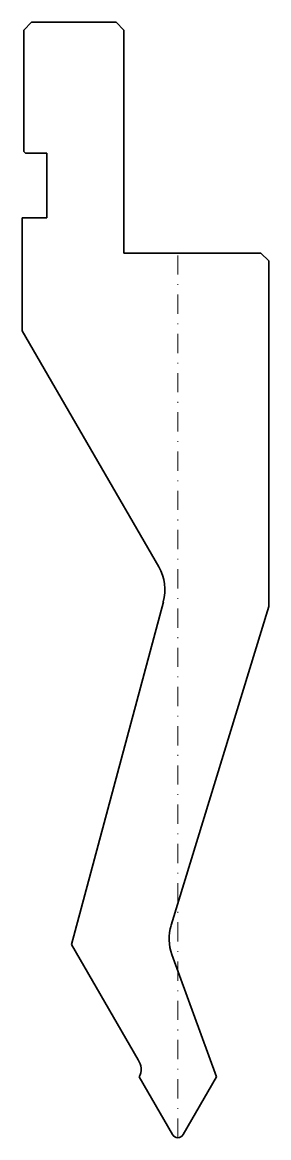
# Model space of a CAD drawing. Header units: millimetres. Extents: x -20 to 12, y 0 to 145.
import ezdxf

# ---------------------------------------------------------------- set-up
doc = ezdxf.new("R2010")
doc.units = ezdxf.units.MM
doc.header["$LTSCALE"] = 5
doc.linetypes.add('AUSGEZOGEN', pattern=[0])
doc.linetypes.add('DASHDOT', pattern=[1, 0.5, -0.25, 0, -0.25])
doc.layers.add('2', color=7, linetype='Continuous')

msp = doc.modelspace()

# ---------------------------------------------------------------- linework, layer by layer
at = {"layer": '2', "color": 7, "linetype": 'AUSGEZOGEN', "lineweight": 35}
for p, q in [((-20, 144), (-19, 145)), ((-20, 128.2), (-20, 144)), ((-19, 145), (-8, 145)), ((-8, 145), (-7, 144)), ((-7, 144), (-7, 115)), ((-19.8, 128), (-20, 128.2)), ((-17, 128), (-19.8, 128)), ((-17, 119.6), (-17, 128)), ((-20.2, 104.89), (-20.2, 119.6)), ((-20.2, 119.6), (-17, 119.6)), ((-7, 115), (10.8, 115)), ((10.8, 115), (11.8, 114)), ((11.8, 114), (11.8, 69.05)), ((-2.48, 74.21), (-20.2, 104.89)), ((-13.82, 25.13), (-1.88, 69.66)), ((11.8, 69.05), (-0.87, 27.61)), ((-5.16, 10.14), (-13.82, 25.13)), ((-0.77, 23.8), (5.02, 7.89)), ((-0.69, 0.4), (-5.02, 7.89)), ((5.02, 7.89), (0.69, 0.4))]:
    msp.add_line(p, q, dxfattribs=at)
at = {"layer": '2', "color": 7, "linetype": 'DASHDOT', "lineweight": 18}
msp.add_line((0, 0), (0, 115), dxfattribs=at)
at = {"layer": '2', "color": 7, "linetype": 'AUSGEZOGEN', "lineweight": 35}
for centre, radius, start, end in [((-7.68, 71.21), 6, 345, 30), ((4.87, 25.85), 6, 163, 200), ((-6.92, 8.9), 2.15, 332.1095, 35.0464), ((0, 0.8), 0.8, 210, 330)]:
    msp.add_arc(centre, radius, start, end, dxfattribs=at)

doc.saveas('drawing.dxf')
